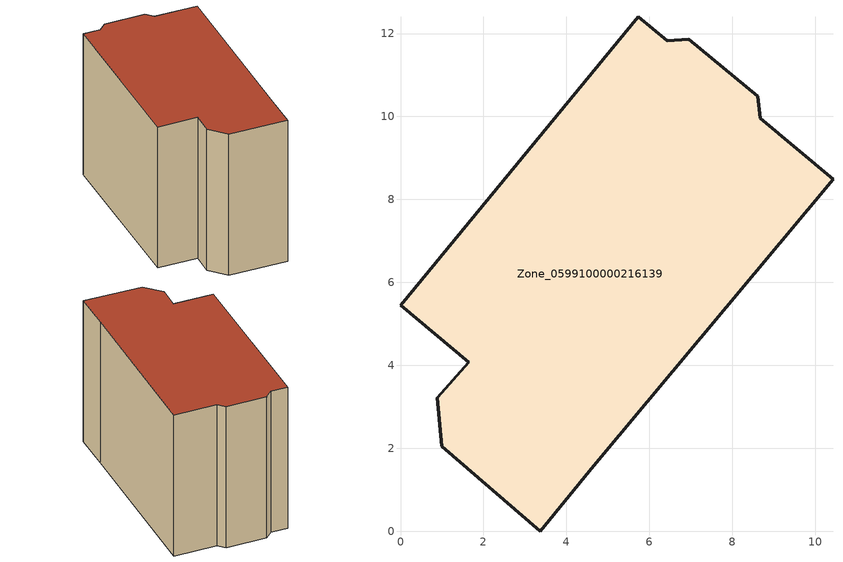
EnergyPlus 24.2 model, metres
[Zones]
Zone_0599100000216139
 floor ground (C_G): 4.66,1.57 3.37,0 0.99,2.05 0.89,3.22 1.65,4.08 0,5.45 5.73,12.4 6.43,11.82 6.95,11.86 8.62,10.48 8.67,9.96 10.43,8.49 z0
 wall outside (C_F): 8.67,9.96 8.62,10.48 6.95,11.86 6.43,11.82 5.73,12.4 0,5.45 1.65,4.08 0.89,3.22 0.99,2.05 3.37,0 4.66,1.57 10.43,8.49 8.67,9.96 z0:8.33
 roof outside (C_R): 4.66,1.57 10.43,8.49 8.67,9.96 8.62,10.48 6.95,11.86 6.43,11.82 5.73,12.4 0,5.45 1.65,4.08 0.89,3.22 0.99,2.05 3.37,0 z8.33
[BUILDING]
Pand.0599100000216139: North Axis=0; Terrain=City; Loads Convergence Tolerance Value=0.04; Temperature Convergence Tolerance Value=0.4; Solar Distribution=FullExterior; Maximum Number of Warmup Days=25; Minimum Number of Warmup Days=1
[Site:Location]
Rotterdam.The.Hague.AP_ZH_NLD Design_Conditions: Latitude=51.96; Longitude=4.45; Time Zone=1; Elevation=-4.5
[SITE:GROUNDTEMPERATURE:BUILDINGSURFACE]
18, 18, 18, 18, 18, 18, 18, 18, 18, 18, 18, 18
[MATERIAL] Thermal Absorptance=0.9; Solar Absorptance=0.7; Visible Absorptance=0.7
Name | Roughness | Thickness | Conductivity | Density | Specific Heat
G.TI.1946-1964 | MediumSmooth | 0.15 | 1 | 540 | 1210
F.TI.1946-1964 | Rough | 0.3 | 0.857143 | 1920 | 840
R.TI.1946-1964 | MediumRough | 0.2 | 0.277778 | 1500 | 1000
[CONSTRUCTION]
C_G: G.TI.1946-1964
C_F: F.TI.1946-1964
C_R: R.TI.1946-1964
[ZONE]
Zone_0599100000216139: Type=1; Multiplier=1; Ceiling Height=Autocalculate; Volume=Autocalculate; Floor Area=autocalculate; Part of Total Floor Area=Yes
[ZONEINFILTRATION:DESIGNFLOWRATE]
Infil_Zone_0599100000216139: Zone or ZoneList or Space or SpaceList=Zone_0599100000216139; Schedule=AlwaysOn; Design Flow Rate Calculation Method=Flow/Area; Flow Rate per Floor Area=0.003; Constant Term Coefficient=1; Temperature Term Coefficient=0; Velocity Term Coefficient=0; Velocity Squared Term Coefficient=0
[HVACTEMPLATE:ZONE:IDEALLOADSAIRSYSTEM]
Zone_0599100000216139: Maximum Heating Supply Air Temperature=50; Minimum Cooling Supply Air Temperature=13; Maximum Heating Supply Air Humidity Ratio=0.0156; Minimum Cooling Supply Air Humidity Ratio=0.0077; Heating Limit=NoLimit; Cooling Limit=NoLimit; Dehumidification Control Type=ConstantSensibleHeatRatio; Cooling Sensible Heat Ratio=0.7; Dehumidification Setpoint=60; Humidification Control Type=None; Humidification Setpoint=30; Outdoor Air Method=None; Outdoor Air Flow Rate per Person=0.00944; Outdoor Air Flow Rate per Zone Floor Area=0; Outdoor Air Flow Rate per Zone=0; Demand Controlled Ventilation Type=None; Outdoor Air Economizer Type=NoEconomizer; Heat Recovery Type=None; Sensible Heat Recovery Effectiveness=0.7; Latent Heat Recovery Effectiveness=0.65
[ZONECONTROL:THERMOSTAT]
ThermostatControl_Zone_0599100000216139: Zone or ZoneList=Zone_0599100000216139; Control Type Schedule=DualSetpointControlType; Control 1=Thermostat_Zone_0599100000216139; Temperature Difference Between Cutout And Setpoint=0
[THERMOSTATSETPOINT:DUALSETPOINT]
Thermostat_Zone_0599100000216139: Heating Setpoint Temperature Schedule=HeatingSetpoint_Zone_0599100000216139; Cooling Setpoint Temperature Schedule=CoolingSetpoint_Zone_0599100000216139
[SCHEDULE:COMPACT]
HeatingSetpoint_Zone_0599100000216139: Through: 12/31, For: AllDays, Until: 24:00, 21
CoolingSetpoint_Zone_0599100000216139: Through: 12/31, For: AllDays, Until: 24:00, 24
DualSetpointControlType: Through: 12/31, For: AllDays, Until: 24:00, 4
AlwaysOn: Through: 12/31, For: AllDays, Until: 24:00, 1
